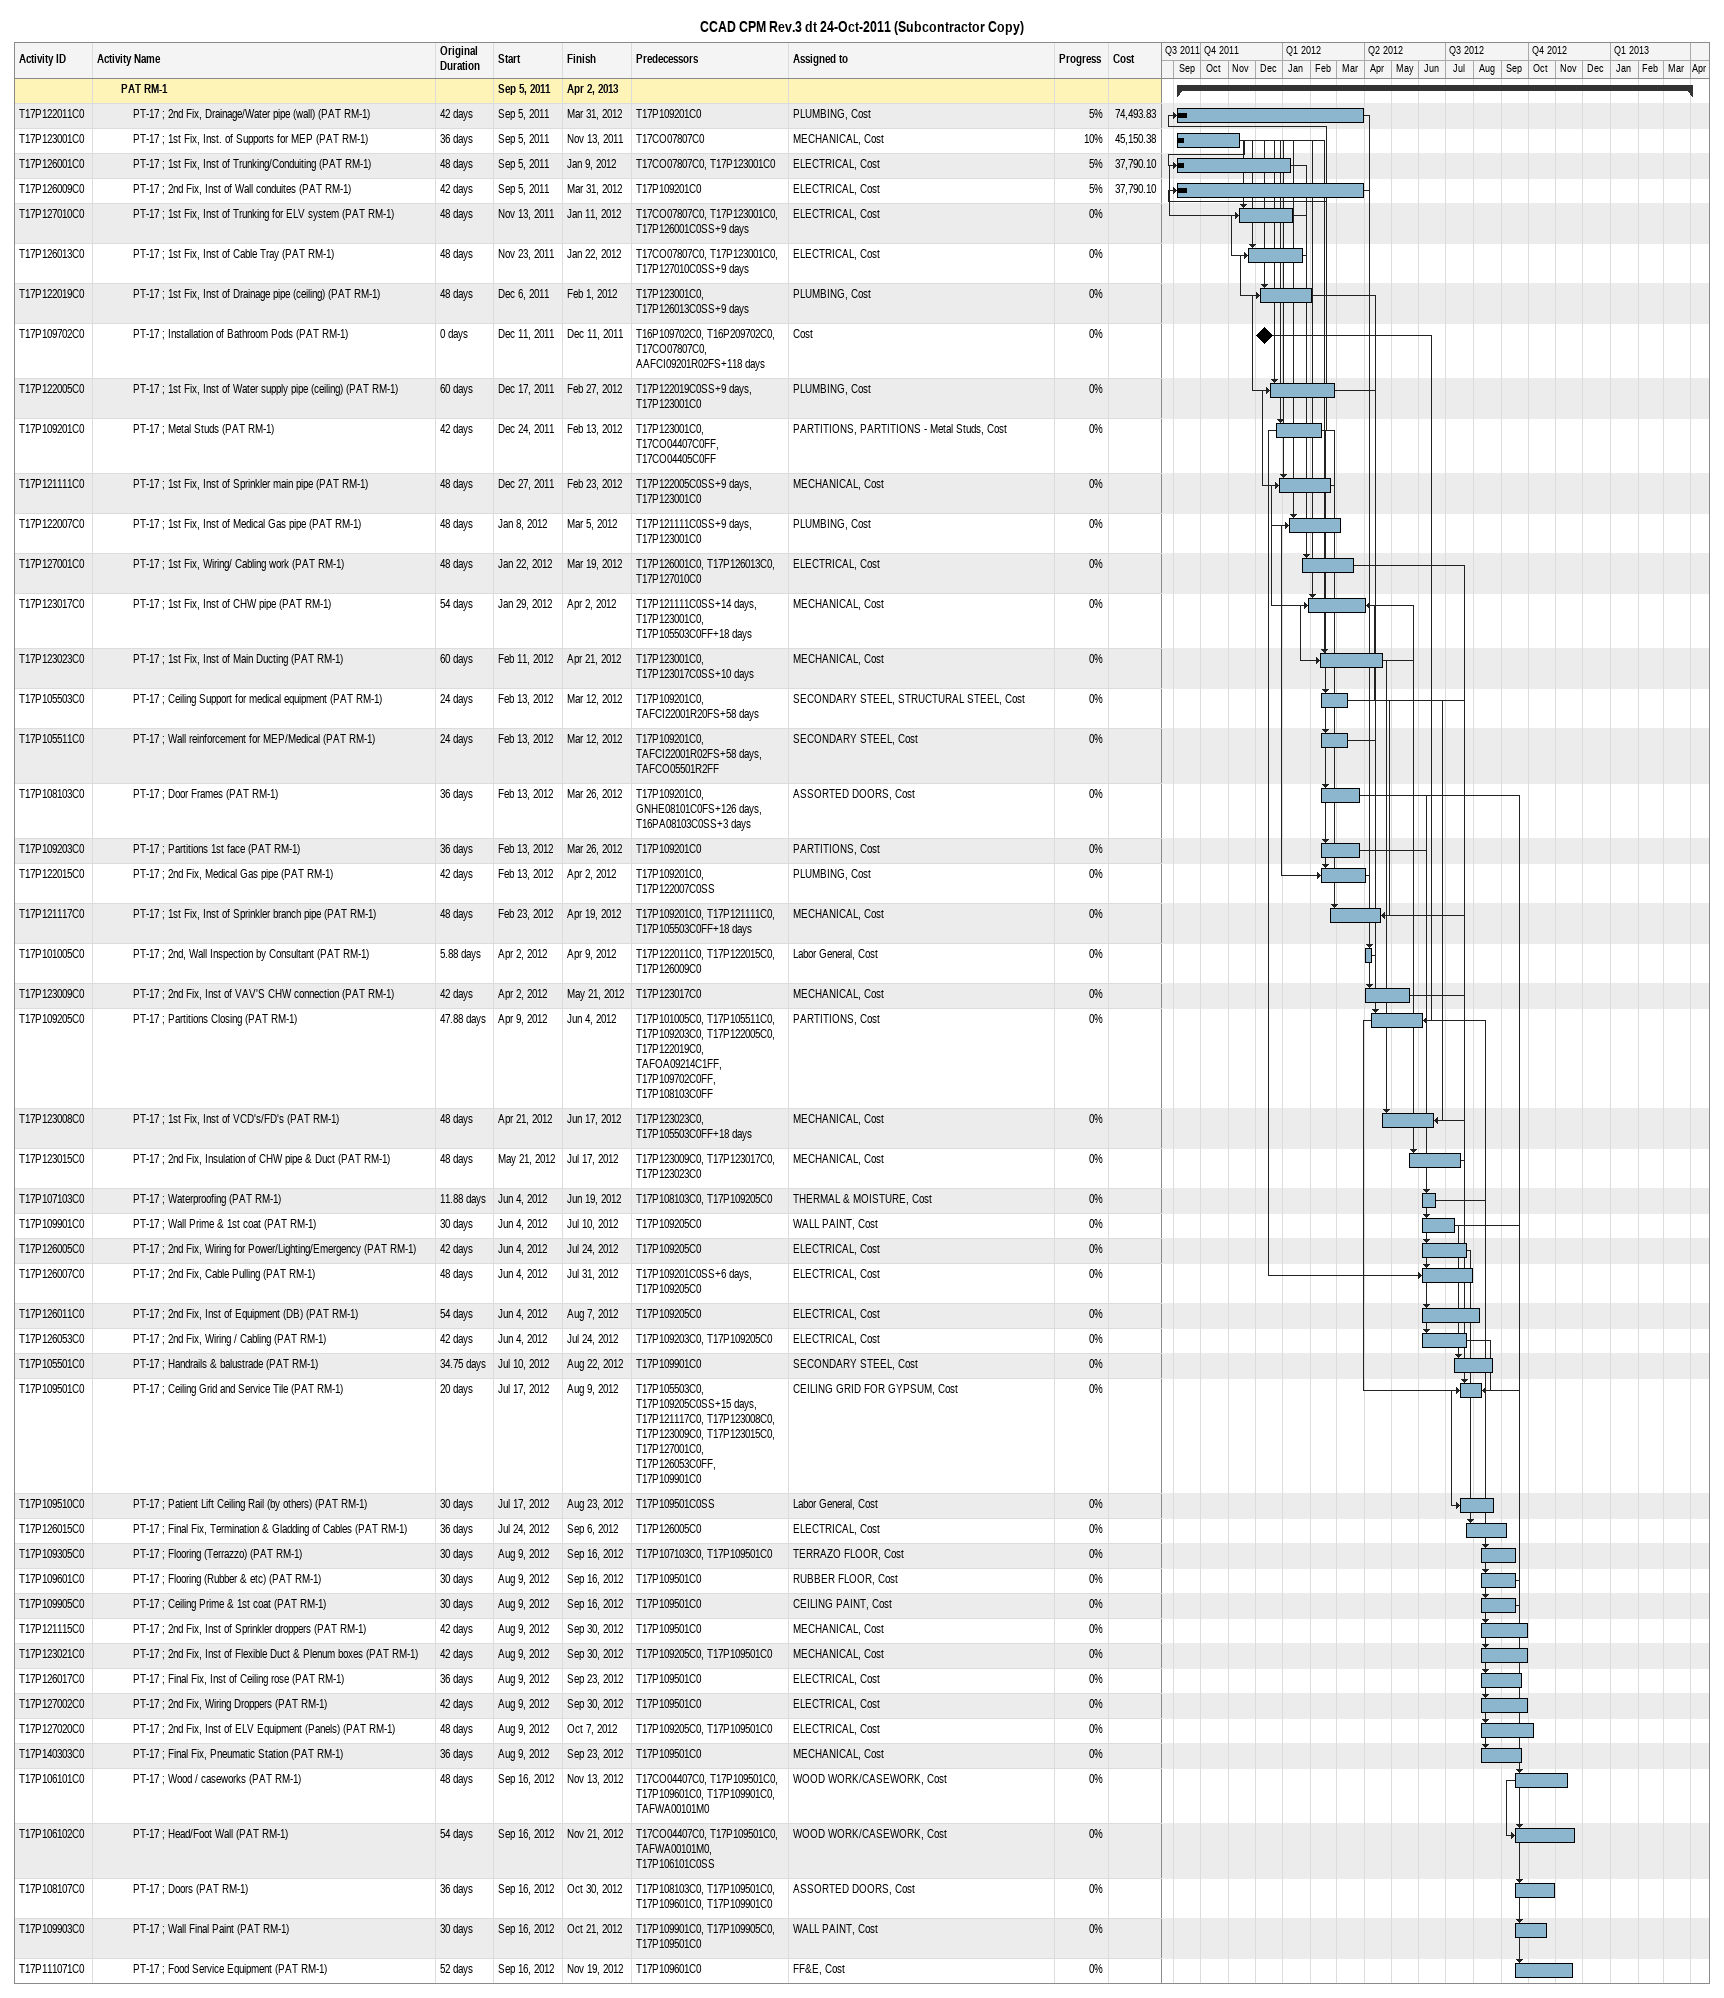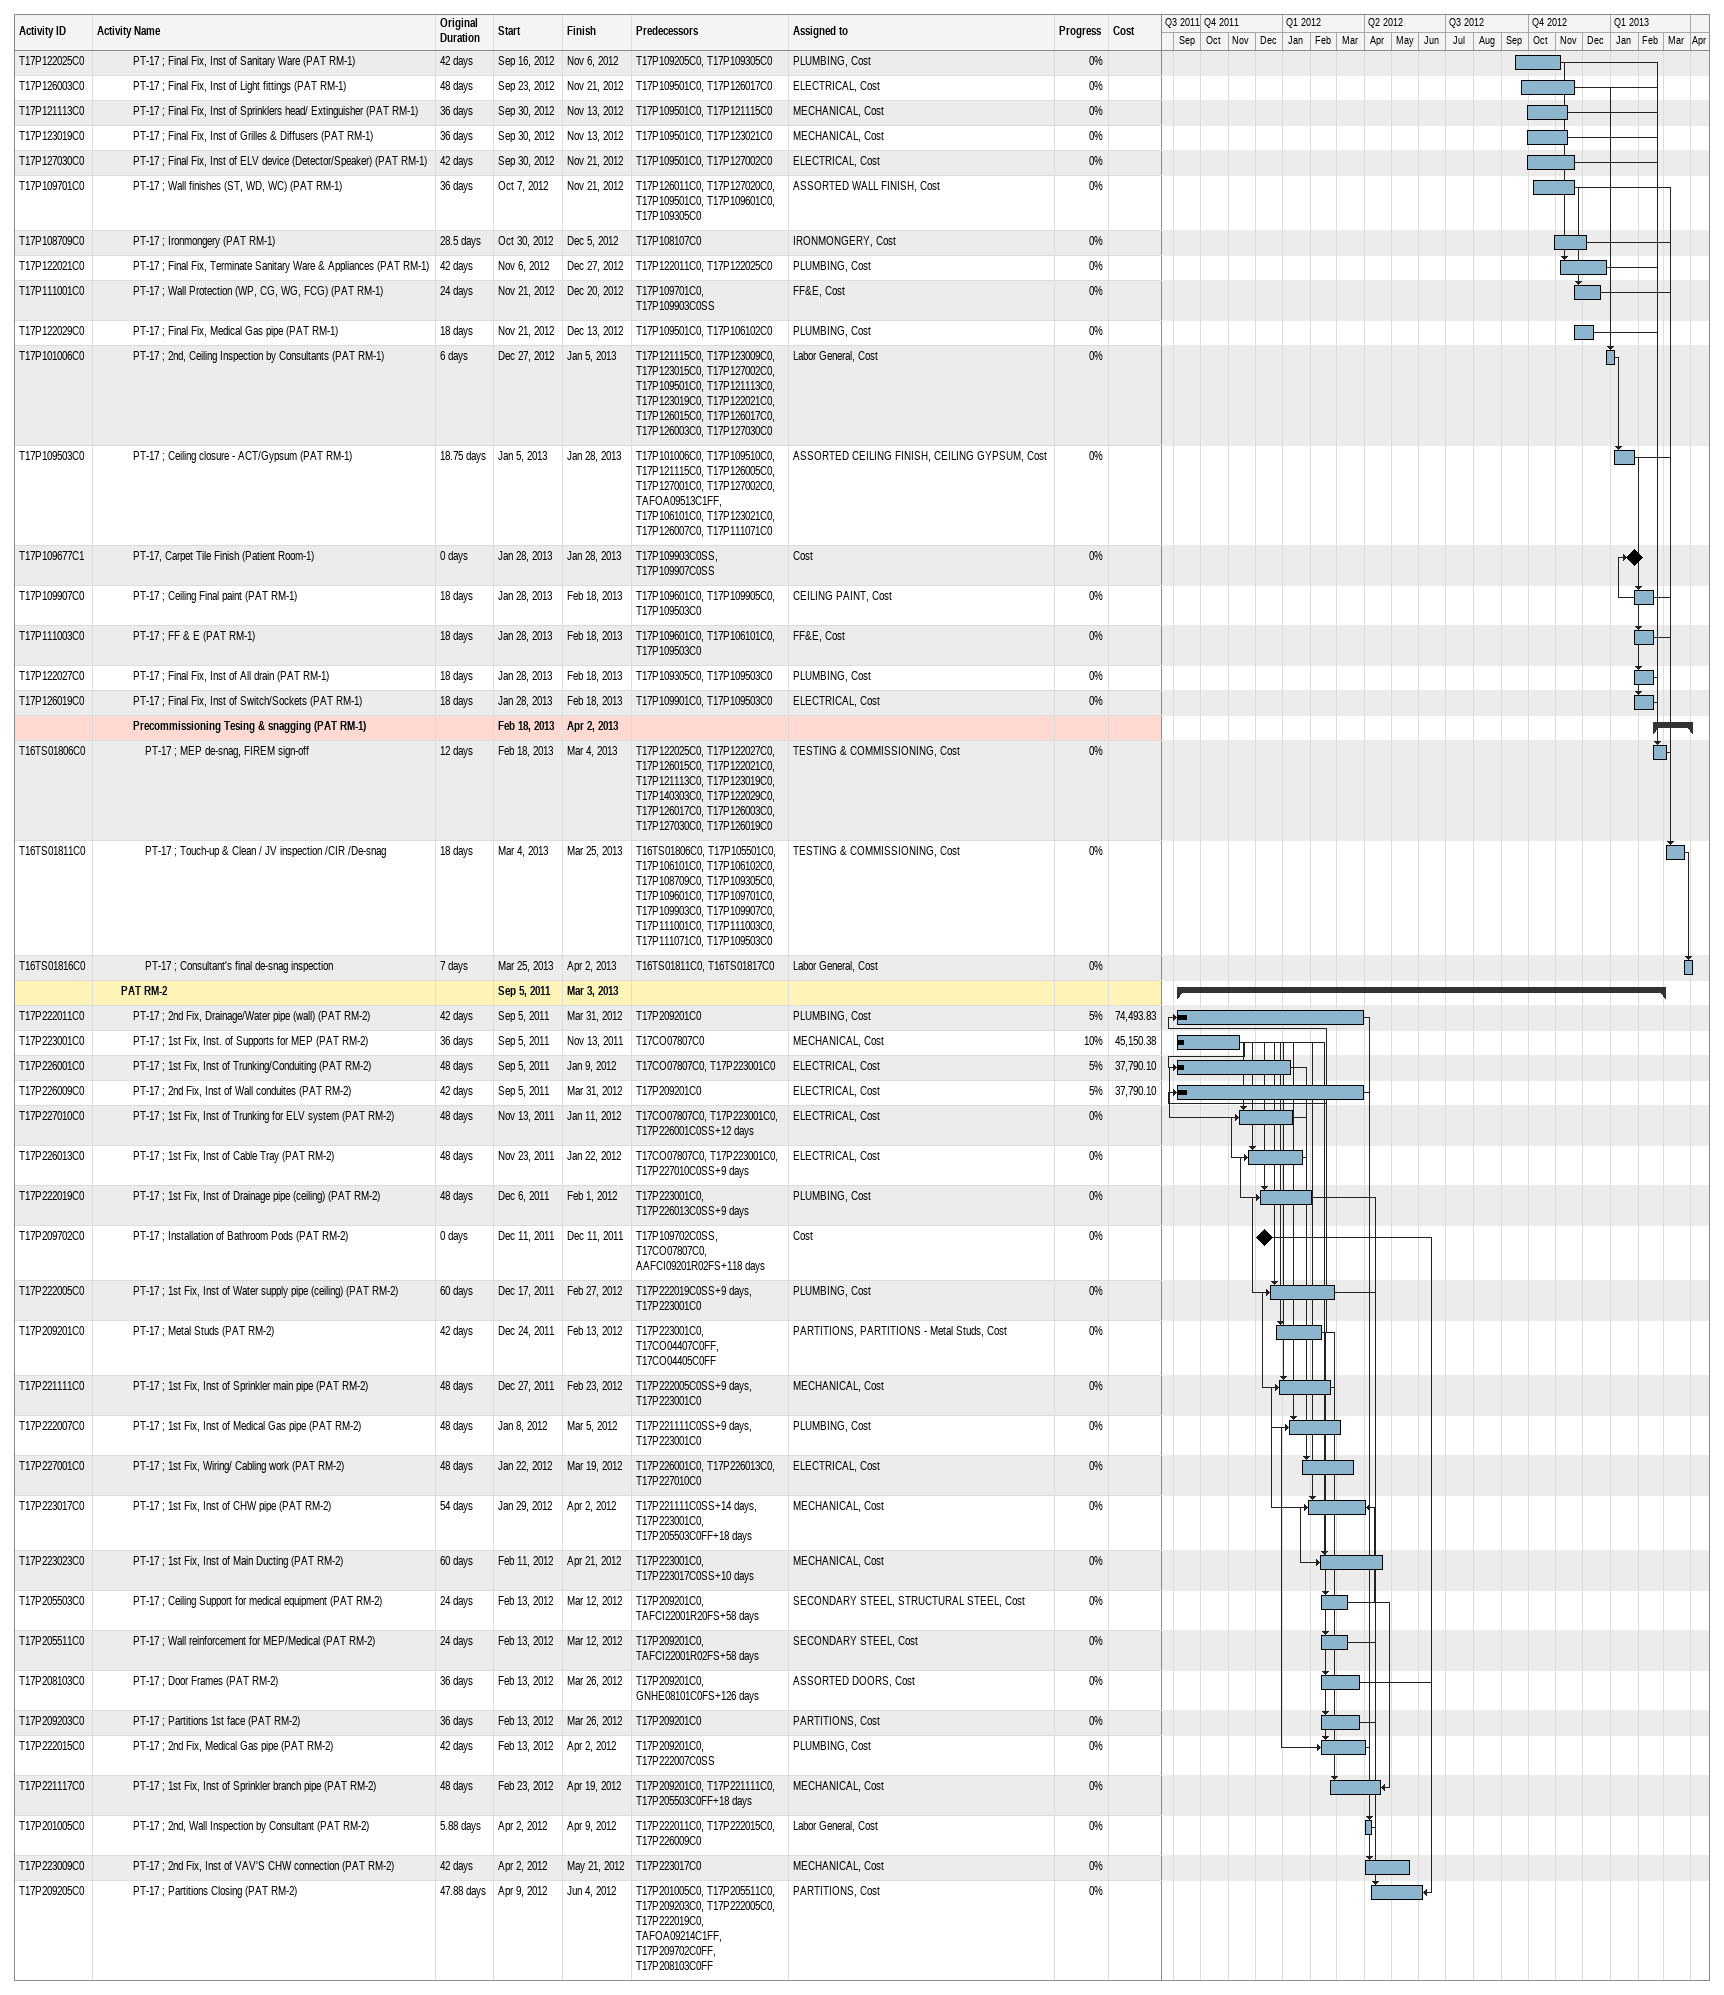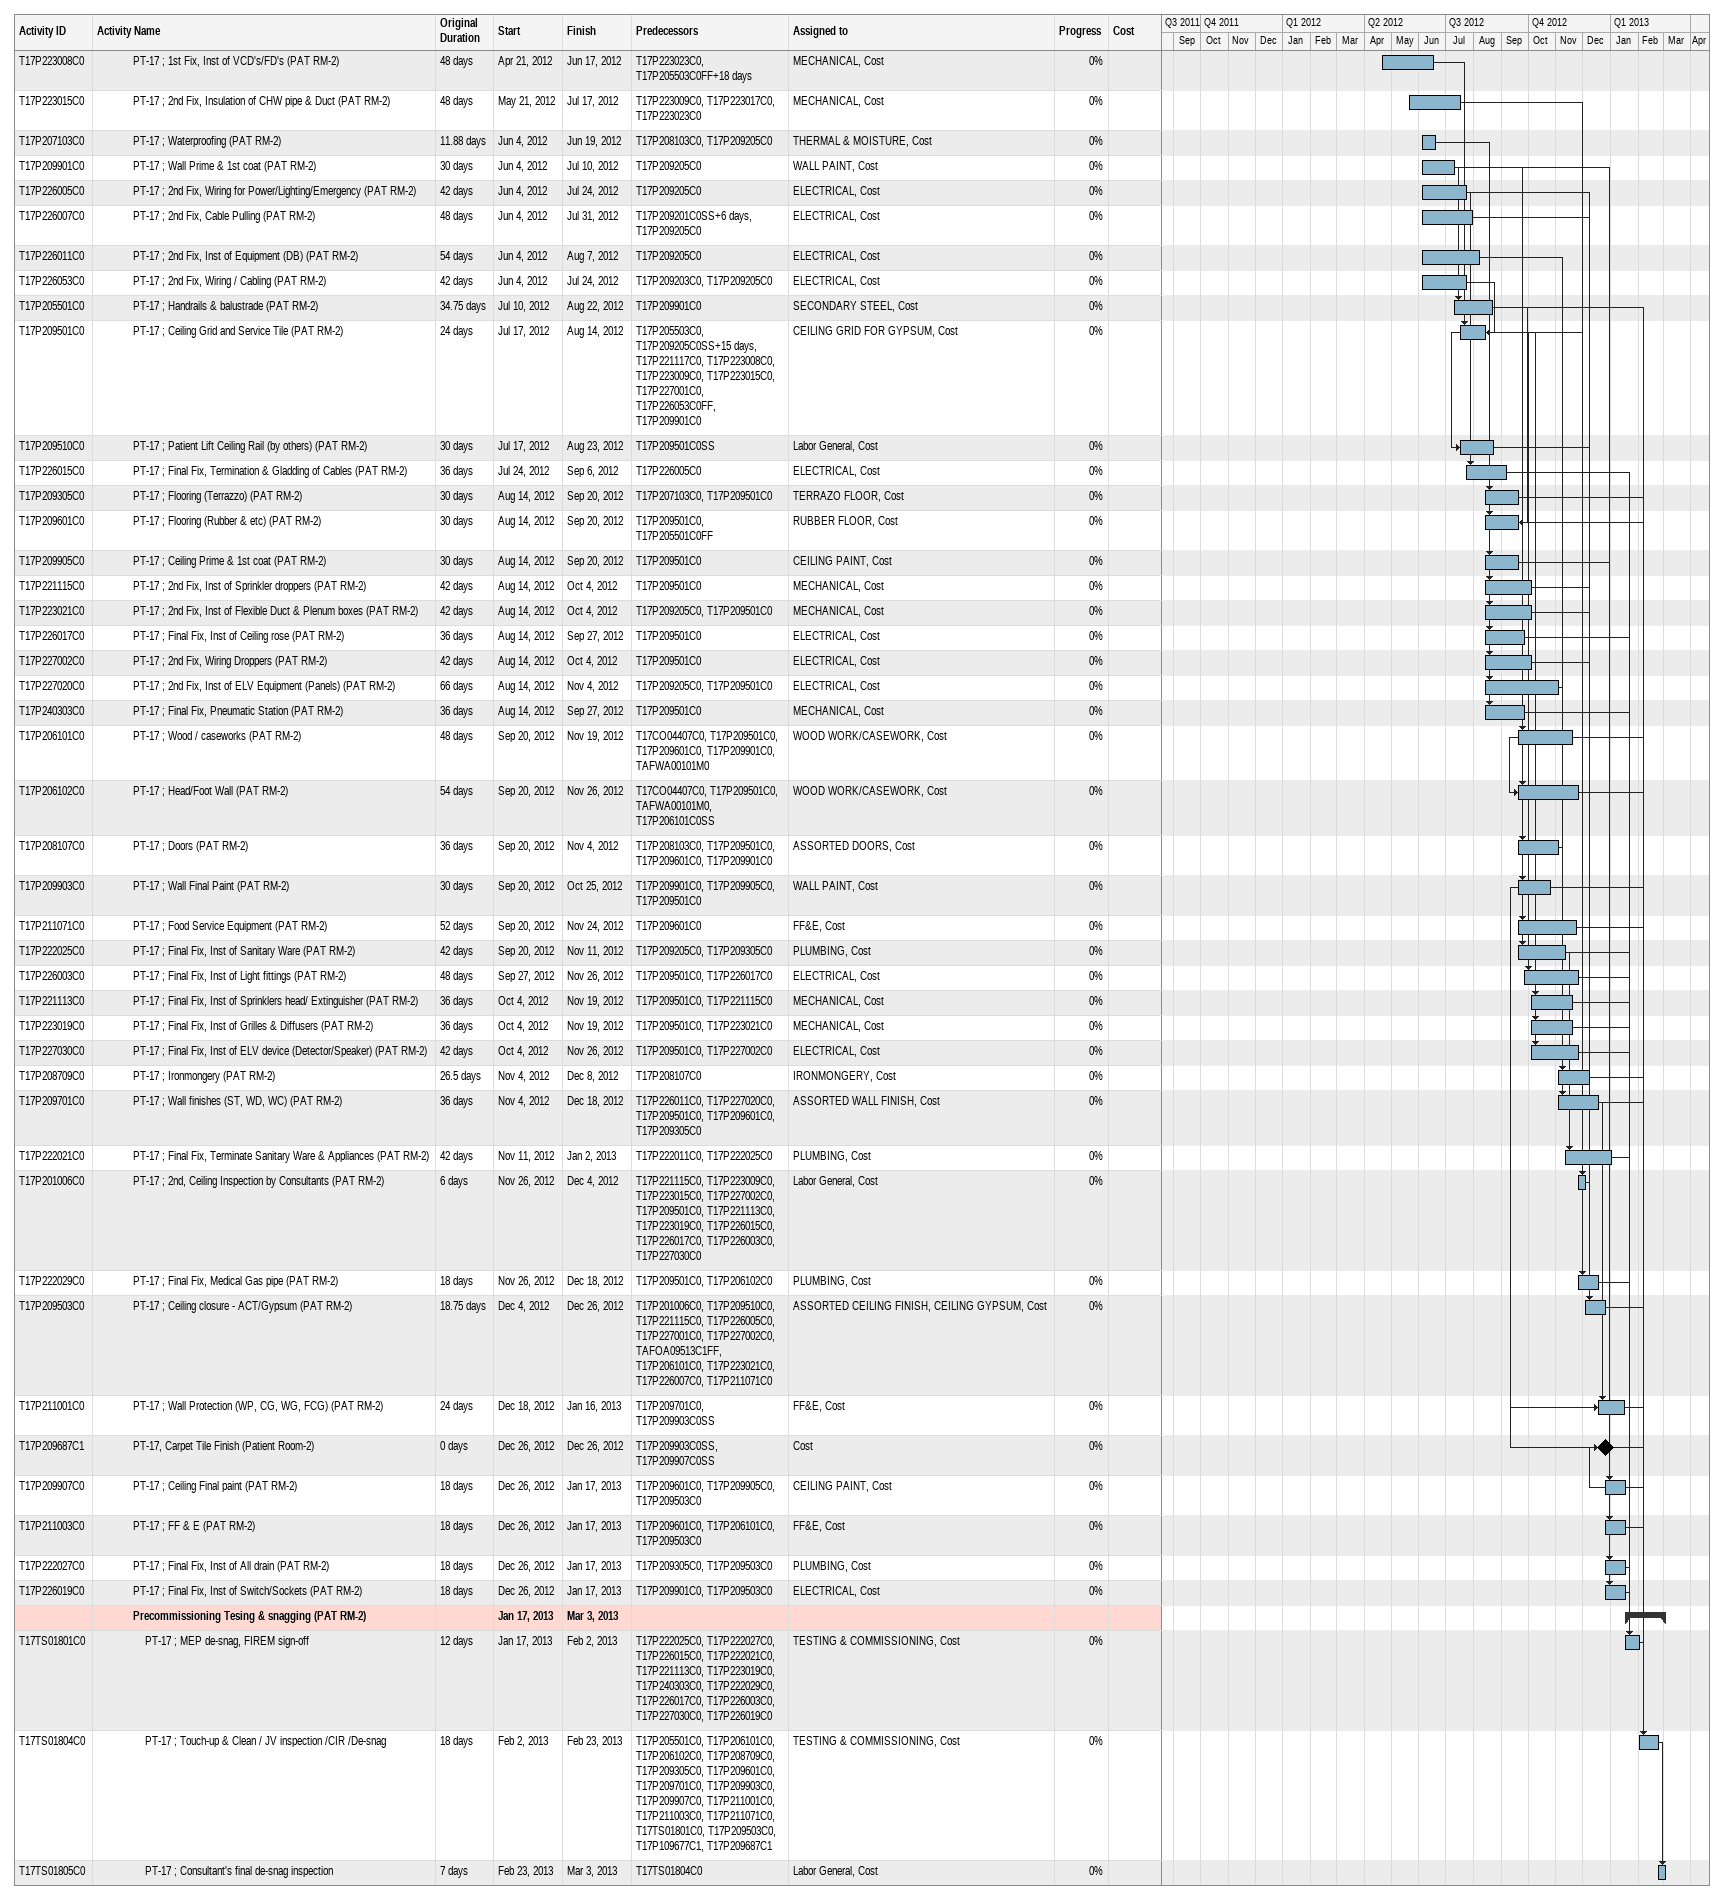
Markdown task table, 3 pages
CCAD CPM Rev.3 dt 24-Oct-2011 (Subcontractor Copy)

| ID | Level | Task | Original duration | Start | Finish | Predecessors | Resources | % complete | Cost |
|---|---|---|---|---|---|---|---|---|---|
|  | 3 | **PAT RM-1** |  | 2011-09-05 | 2013-04-02 |  |  |  |  |
| T17P122011C0 | 4 | PT-17 ; 2nd Fix, Drainage/Water pipe (wall) (PAT RM-1) | 42d | 2011-09-05 | 2012-03-31 | T17P109201C0 | PLUMBING, Cost | 5 | 74493.83 |
| T17P123001C0 | 4 | PT-17 ; 1st Fix, Inst. of Supports for MEP (PAT RM-1) | 36d | 2011-09-05 | 2011-11-13 | T17CO07807C0 | MECHANICAL, Cost | 10 | 45150.38 |
| T17P126001C0 | 4 | PT-17 ; 1st Fix, Inst of Trunking/Conduiting (PAT RM-1) | 48d | 2011-09-05 | 2012-01-09 | T17CO07807C0, T17P123001C0 | ELECTRICAL, Cost | 5 | 37790.10 |
| T17P126009C0 | 4 | PT-17 ; 2nd Fix, Inst of Wall conduites (PAT RM-1) | 42d | 2011-09-05 | 2012-03-31 | T17P109201C0 | ELECTRICAL, Cost | 5 | 37790.10 |
| T17P127010C0 | 4 | PT-17 ; 1st Fix, Inst of Trunking for ELV system (PAT RM-1) | 48d | 2011-11-13 | 2012-01-11 | T17CO07807C0, T17P123001C0, T17P126001C0SS+9d | ELECTRICAL, Cost | 0 |  |
| T17P126013C0 | 4 | PT-17 ; 1st Fix, Inst of Cable Tray (PAT RM-1) | 48d | 2011-11-23 | 2012-01-22 | T17CO07807C0, T17P123001C0, T17P127010C0SS+9d | ELECTRICAL, Cost | 0 |  |
| T17P122019C0 | 4 | PT-17 ; 1st Fix, Inst of Drainage pipe (ceiling) (PAT RM-1) | 48d | 2011-12-06 | 2012-02-01 | T17P123001C0, T17P126013C0SS+9d | PLUMBING, Cost | 0 |  |
| T17P109702C0 | 4 | PT-17 ; Installation of Bathroom Pods (PAT RM-1) | 0d | 2011-12-11 | 2011-12-11 | T16P109702C0, T16P209702C0, T17CO07807C0, AAFCI09201R02FS+118d | Cost | 0 |  |
| T17P122005C0 | 4 | PT-17 ; 1st Fix, Inst of Water supply pipe (ceiling) (PAT RM-1) | 60d | 2011-12-17 | 2012-02-27 | T17P122019C0SS+9d, T17P123001C0 | PLUMBING, Cost | 0 |  |
| T17P109201C0 | 4 | PT-17 ; Metal Studs (PAT RM-1) | 42d | 2011-12-24 | 2012-02-13 | T17P123001C0, T17CO04407C0FF, T17CO04405C0FF | PARTITIONS, PARTITIONS - Metal Studs, Cost | 0 |  |
| T17P121111C0 | 4 | PT-17 ; 1st Fix, Inst of Sprinkler main pipe (PAT RM-1) | 48d | 2011-12-27 | 2012-02-23 | T17P122005C0SS+9d, T17P123001C0 | MECHANICAL, Cost | 0 |  |
| T17P122007C0 | 4 | PT-17 ; 1st Fix, Inst of Medical Gas pipe (PAT RM-1) | 48d | 2012-01-08 | 2012-03-05 | T17P121111C0SS+9d, T17P123001C0 | PLUMBING, Cost | 0 |  |
| T17P127001C0 | 4 | PT-17 ; 1st Fix, Wiring/ Cabling work (PAT RM-1) | 48d | 2012-01-22 | 2012-03-19 | T17P126001C0, T17P126013C0, T17P127010C0 | ELECTRICAL, Cost | 0 |  |
| T17P123017C0 | 4 | PT-17 ; 1st Fix, Inst of CHW pipe (PAT RM-1) | 54d | 2012-01-29 | 2012-04-02 | T17P121111C0SS+14d, T17P123001C0, T17P105503C0FF+18d | MECHANICAL, Cost | 0 |  |
| T17P123023C0 | 4 | PT-17 ; 1st Fix, Inst of Main Ducting (PAT RM-1) | 60d | 2012-02-11 | 2012-04-21 | T17P123001C0, T17P123017C0SS+10d | MECHANICAL, Cost | 0 |  |
| T17P105503C0 | 4 | PT-17 ; Ceiling Support for medical equipment (PAT RM-1) | 24d | 2012-02-13 | 2012-03-12 | T17P109201C0, TAFCI22001R20FS+58d | SECONDARY STEEL, STRUCTURAL STEEL, Cost | 0 |  |
| T17P105511C0 | 4 | PT-17 ; Wall reinforcement for MEP/Medical (PAT RM-1) | 24d | 2012-02-13 | 2012-03-12 | T17P109201C0, TAFCI22001R02FS+58d, TAFCO05501R2FF | SECONDARY STEEL, Cost | 0 |  |
| T17P108103C0 | 4 | PT-17 ; Door Frames (PAT RM-1) | 36d | 2012-02-13 | 2012-03-26 | T17P109201C0, GNHE08101C0FS+126d, T16PA08103C0SS+3d | ASSORTED DOORS, Cost | 0 |  |
| T17P109203C0 | 4 | PT-17 ; Partitions 1st face (PAT RM-1) | 36d | 2012-02-13 | 2012-03-26 | T17P109201C0 | PARTITIONS, Cost | 0 |  |
| T17P122015C0 | 4 | PT-17 ; 2nd Fix, Medical Gas pipe (PAT RM-1) | 42d | 2012-02-13 | 2012-04-02 | T17P109201C0, T17P122007C0SS | PLUMBING, Cost | 0 |  |
| T17P121117C0 | 4 | PT-17 ; 1st Fix, Inst of Sprinkler branch pipe (PAT RM-1) | 48d | 2012-02-23 | 2012-04-19 | T17P109201C0, T17P121111C0, T17P105503C0FF+18d | MECHANICAL, Cost | 0 |  |
| T17P101005C0 | 4 | PT-17 ; 2nd, Wall Inspection by Consultant (PAT RM-1) | 5.88d | 2012-04-02 | 2012-04-09 | T17P122011C0, T17P122015C0, T17P126009C0 | Labor General, Cost | 0 |  |
| T17P123009C0 | 4 | PT-17 ; 2nd Fix, Inst of VAV'S CHW connection (PAT RM-1) | 42d | 2012-04-02 | 2012-05-21 | T17P123017C0 | MECHANICAL, Cost | 0 |  |
| T17P109205C0 | 4 | PT-17 ; Partitions Closing (PAT RM-1) | 47.88d | 2012-04-09 | 2012-06-04 | T17P101005C0, T17P105511C0, T17P109203C0, T17P122005C0, T17P122019C0, TAFOA09214C1FF, T17P109702C0FF, T17P108103C0FF | PARTITIONS, Cost | 0 |  |
| T17P123008C0 | 4 | PT-17 ; 1st Fix, Inst of VCD's/FD's (PAT RM-1) | 48d | 2012-04-21 | 2012-06-17 | T17P123023C0, T17P105503C0FF+18d | MECHANICAL, Cost | 0 |  |
| T17P123015C0 | 4 | PT-17 ; 2nd Fix, Insulation of CHW pipe & Duct (PAT RM-1) | 48d | 2012-05-21 | 2012-07-17 | T17P123009C0, T17P123017C0, T17P123023C0 | MECHANICAL, Cost | 0 |  |
| T17P107103C0 | 4 | PT-17 ; Waterproofing (PAT RM-1) | 11.88d | 2012-06-04 | 2012-06-19 | T17P108103C0, T17P109205C0 | THERMAL & MOISTURE, Cost | 0 |  |
| T17P109901C0 | 4 | PT-17 ; Wall Prime & 1st coat (PAT RM-1) | 30d | 2012-06-04 | 2012-07-10 | T17P109205C0 | WALL PAINT, Cost | 0 |  |
| T17P126005C0 | 4 | PT-17 ; 2nd Fix, Wiring for Power/Lighting/Emergency (PAT RM-1) | 42d | 2012-06-04 | 2012-07-24 | T17P109205C0 | ELECTRICAL, Cost | 0 |  |
| T17P126007C0 | 4 | PT-17 ; 2nd Fix, Cable Pulling (PAT RM-1) | 48d | 2012-06-04 | 2012-07-31 | T17P109201C0SS+6d, T17P109205C0 | ELECTRICAL, Cost | 0 |  |
| T17P126011C0 | 4 | PT-17 ; 2nd Fix, Inst of Equipment (DB) (PAT RM-1) | 54d | 2012-06-04 | 2012-08-07 | T17P109205C0 | ELECTRICAL, Cost | 0 |  |
| T17P126053C0 | 4 | PT-17 ; 2nd Fix, Wiring / Cabling (PAT RM-1) | 42d | 2012-06-04 | 2012-07-24 | T17P109203C0, T17P109205C0 | ELECTRICAL, Cost | 0 |  |
| T17P105501C0 | 4 | PT-17 ; Handrails & balustrade (PAT RM-1) | 34.75d | 2012-07-10 | 2012-08-22 | T17P109901C0 | SECONDARY STEEL, Cost | 0 |  |
| T17P109501C0 | 4 | PT-17 ; Ceiling Grid and Service Tile (PAT RM-1) | 20d | 2012-07-17 | 2012-08-09 | T17P105503C0, T17P109205C0SS+15d, T17P121117C0, T17P123008C0, T17P123009C0, T17P123015C0, T17P127001C0, T17P126053C0FF, T17P109901C0 | CEILING GRID FOR GYPSUM, Cost | 0 |  |
| T17P109510C0 | 4 | PT-17 ; Patient Lift Ceiling Rail (by others) (PAT RM-1) | 30d | 2012-07-17 | 2012-08-23 | T17P109501C0SS | Labor General, Cost | 0 |  |
| T17P126015C0 | 4 | PT-17 ; Final Fix, Termination & Gladding of Cables (PAT RM-1) | 36d | 2012-07-24 | 2012-09-06 | T17P126005C0 | ELECTRICAL, Cost | 0 |  |
| T17P109305C0 | 4 | PT-17 ; Flooring (Terrazzo) (PAT RM-1) | 30d | 2012-08-09 | 2012-09-16 | T17P107103C0, T17P109501C0 | TERRAZO FLOOR, Cost | 0 |  |
| T17P109601C0 | 4 | PT-17 ; Flooring (Rubber & etc) (PAT RM-1) | 30d | 2012-08-09 | 2012-09-16 | T17P109501C0 | RUBBER FLOOR, Cost | 0 |  |
| T17P109905C0 | 4 | PT-17 ; Ceiling Prime & 1st coat (PAT RM-1) | 30d | 2012-08-09 | 2012-09-16 | T17P109501C0 | CEILING PAINT, Cost | 0 |  |
| T17P121115C0 | 4 | PT-17 ; 2nd Fix, Inst of Sprinkler droppers (PAT RM-1) | 42d | 2012-08-09 | 2012-09-30 | T17P109501C0 | MECHANICAL, Cost | 0 |  |
| T17P123021C0 | 4 | PT-17 ; 2nd Fix, Inst of Flexible Duct & Plenum boxes (PAT RM-1) | 42d | 2012-08-09 | 2012-09-30 | T17P109205C0, T17P109501C0 | MECHANICAL, Cost | 0 |  |
| T17P126017C0 | 4 | PT-17 ; Final Fix, Inst of Ceiling rose (PAT RM-1) | 36d | 2012-08-09 | 2012-09-23 | T17P109501C0 | ELECTRICAL, Cost | 0 |  |
| T17P127002C0 | 4 | PT-17 ; 2nd Fix, Wiring Droppers (PAT RM-1) | 42d | 2012-08-09 | 2012-09-30 | T17P109501C0 | ELECTRICAL, Cost | 0 |  |
| T17P127020C0 | 4 | PT-17 ; 2nd Fix, Inst of ELV Equipment (Panels) (PAT RM-1) | 48d | 2012-08-09 | 2012-10-07 | T17P109205C0, T17P109501C0 | ELECTRICAL, Cost | 0 |  |
| T17P140303C0 | 4 | PT-17 ; Final Fix, Pneumatic Station (PAT RM-1) | 36d | 2012-08-09 | 2012-09-23 | T17P109501C0 | MECHANICAL, Cost | 0 |  |
| T17P106101C0 | 4 | PT-17 ; Wood / caseworks (PAT RM-1) | 48d | 2012-09-16 | 2012-11-13 | T17CO04407C0, T17P109501C0, T17P109601C0, T17P109901C0, TAFWA00101M0 | WOOD WORK/CASEWORK, Cost | 0 |  |
| T17P106102C0 | 4 | PT-17 ; Head/Foot Wall (PAT RM-1) | 54d | 2012-09-16 | 2012-11-21 | T17CO04407C0, T17P109501C0, TAFWA00101M0, T17P106101C0SS | WOOD WORK/CASEWORK, Cost | 0 |  |
| T17P108107C0 | 4 | PT-17 ; Doors (PAT RM-1) | 36d | 2012-09-16 | 2012-10-30 | T17P108103C0, T17P109501C0, T17P109601C0, T17P109901C0 | ASSORTED DOORS, Cost | 0 |  |
| T17P109903C0 | 4 | PT-17 ; Wall Final Paint (PAT RM-1) | 30d | 2012-09-16 | 2012-10-21 | T17P109901C0, T17P109905C0, T17P109501C0 | WALL PAINT, Cost | 0 |  |
| T17P111071C0 | 4 | PT-17 ; Food Service Equipment (PAT RM-1) | 52d | 2012-09-16 | 2012-11-19 | T17P109601C0 | FF&E, Cost | 0 |  |
| T17P122025C0 | 4 | PT-17 ; Final Fix, Inst of Sanitary Ware (PAT RM-1) | 42d | 2012-09-16 | 2012-11-06 | T17P109205C0, T17P109305C0 | PLUMBING, Cost | 0 |  |
| T17P126003C0 | 4 | PT-17 ; Final Fix, Inst of Light fittings (PAT RM-1) | 48d | 2012-09-23 | 2012-11-21 | T17P109501C0, T17P126017C0 | ELECTRICAL, Cost | 0 |  |
| T17P121113C0 | 4 | PT-17 ; Final Fix, Inst of Sprinklers head/ Extinguisher (PAT RM-1) | 36d | 2012-09-30 | 2012-11-13 | T17P109501C0, T17P121115C0 | MECHANICAL, Cost | 0 |  |
| T17P123019C0 | 4 | PT-17 ; Final Fix, Inst of Grilles & Diffusers (PAT RM-1) | 36d | 2012-09-30 | 2012-11-13 | T17P109501C0, T17P123021C0 | MECHANICAL, Cost | 0 |  |
| T17P127030C0 | 4 | PT-17 ; Final Fix, Inst of ELV device (Detector/Speaker) (PAT RM-1) | 42d | 2012-09-30 | 2012-11-21 | T17P109501C0, T17P127002C0 | ELECTRICAL, Cost | 0 |  |
| T17P109701C0 | 4 | PT-17 ; Wall finishes (ST, WD, WC) (PAT RM-1) | 36d | 2012-10-07 | 2012-11-21 | T17P126011C0, T17P127020C0, T17P109501C0, T17P109601C0, T17P109305C0 | ASSORTED WALL FINISH, Cost | 0 |  |
| T17P108709C0 | 4 | PT-17 ; Ironmongery (PAT RM-1) | 28.5d | 2012-10-30 | 2012-12-05 | T17P108107C0 | IRONMONGERY, Cost | 0 |  |
| T17P122021C0 | 4 | PT-17 ; Final Fix, Terminate Sanitary Ware & Appliances (PAT RM-1) | 42d | 2012-11-06 | 2012-12-27 | T17P122011C0, T17P122025C0 | PLUMBING, Cost | 0 |  |
| T17P111001C0 | 4 | PT-17 ; Wall Protection (WP, CG, WG, FCG) (PAT RM-1) | 24d | 2012-11-21 | 2012-12-20 | T17P109701C0, T17P109903C0SS | FF&E, Cost | 0 |  |
| T17P122029C0 | 4 | PT-17 ; Final Fix, Medical Gas pipe (PAT RM-1) | 18d | 2012-11-21 | 2012-12-13 | T17P109501C0, T17P106102C0 | PLUMBING, Cost | 0 |  |
| T17P101006C0 | 4 | PT-17 ; 2nd, Ceiling Inspection by Consultants (PAT RM-1) | 6d | 2012-12-27 | 2013-01-05 | T17P121115C0, T17P123009C0, T17P123015C0, T17P127002C0, T17P109501C0, T17P121113C0, T17P123019C0, T17P122021C0, T17P126015C0, T17P126017C0, T17P126003C0, T17P127030C0 | Labor General, Cost | 0 |  |
| T17P109503C0 | 4 | PT-17 ; Ceiling closure - ACT/Gypsum (PAT RM-1) | 18.75d | 2013-01-05 | 2013-01-28 | T17P101006C0, T17P109510C0, T17P121115C0, T17P126005C0, T17P127001C0, T17P127002C0, TAFOA09513C1FF, T17P106101C0, T17P123021C0, T17P126007C0, T17P111071C0 | ASSORTED CEILING FINISH, CEILING GYPSUM, Cost | 0 |  |
| T17P109677C1 | 4 | PT-17, Carpet Tile Finish (Patient Room-1) | 0d | 2013-01-28 | 2013-01-28 | T17P109903C0SS, T17P109907C0SS | Cost | 0 |  |
| T17P109907C0 | 4 | PT-17 ; Ceiling Final paint (PAT RM-1) | 18d | 2013-01-28 | 2013-02-18 | T17P109601C0, T17P109905C0, T17P109503C0 | CEILING PAINT, Cost | 0 |  |
| T17P111003C0 | 4 | PT-17 ; FF & E (PAT RM-1) | 18d | 2013-01-28 | 2013-02-18 | T17P109601C0, T17P106101C0, T17P109503C0 | FF&E, Cost | 0 |  |
| T17P122027C0 | 4 | PT-17 ; Final Fix, Inst of All drain (PAT RM-1) | 18d | 2013-01-28 | 2013-02-18 | T17P109305C0, T17P109503C0 | PLUMBING, Cost | 0 |  |
| T17P126019C0 | 4 | PT-17 ; Final Fix, Inst of Switch/Sockets (PAT RM-1) | 18d | 2013-01-28 | 2013-02-18 | T17P109901C0, T17P109503C0 | ELECTRICAL, Cost | 0 |  |
|  | 4 | **Precommissioning Tesing & snagging (PAT RM-1)** |  | 2013-02-18 | 2013-04-02 |  |  |  |  |
| T16TS01806C0 | 5 | PT-17 ; MEP de-snag, FIREM sign-off | 12d | 2013-02-18 | 2013-03-04 | T17P122025C0, T17P122027C0, T17P126015C0, T17P122021C0, T17P121113C0, T17P123019C0, T17P140303C0, T17P122029C0, T17P126017C0, T17P126003C0, T17P127030C0, T17P126019C0 | TESTING & COMMISSIONING, Cost | 0 |  |
| T16TS01811C0 | 5 | PT-17 ; Touch-up & Clean / JV inspection /CIR /De-snag | 18d | 2013-03-04 | 2013-03-25 | T16TS01806C0, T17P105501C0, T17P106101C0, T17P106102C0, T17P108709C0, T17P109305C0, T17P109601C0, T17P109701C0, T17P109903C0, T17P109907C0, T17P111001C0, T17P111003C0, T17P111071C0, T17P109503C0 | TESTING & COMMISSIONING, Cost | 0 |  |
| T16TS01816C0 | 5 | PT-17 ; Consultant's final de-snag inspection | 7d | 2013-03-25 | 2013-04-02 | T16TS01811C0, T16TS01817C0 | Labor General, Cost | 0 |  |
|  | 3 | **PAT RM-2** |  | 2011-09-05 | 2013-03-03 |  |  |  |  |
| T17P222011C0 | 4 | PT-17 ; 2nd Fix, Drainage/Water pipe (wall) (PAT RM-2) | 42d | 2011-09-05 | 2012-03-31 | T17P209201C0 | PLUMBING, Cost | 5 | 74493.83 |
| T17P223001C0 | 4 | PT-17 ; 1st Fix, Inst. of Supports for MEP (PAT RM-2) | 36d | 2011-09-05 | 2011-11-13 | T17CO07807C0 | MECHANICAL, Cost | 10 | 45150.38 |
| T17P226001C0 | 4 | PT-17 ; 1st Fix, Inst of Trunking/Conduiting (PAT RM-2) | 48d | 2011-09-05 | 2012-01-09 | T17CO07807C0, T17P223001C0 | ELECTRICAL, Cost | 5 | 37790.10 |
| T17P226009C0 | 4 | PT-17 ; 2nd Fix, Inst of Wall conduites (PAT RM-2) | 42d | 2011-09-05 | 2012-03-31 | T17P209201C0 | ELECTRICAL, Cost | 5 | 37790.10 |
| T17P227010C0 | 4 | PT-17 ; 1st Fix, Inst of Trunking for ELV system (PAT RM-2) | 48d | 2011-11-13 | 2012-01-11 | T17CO07807C0, T17P223001C0, T17P226001C0SS+12d | ELECTRICAL, Cost | 0 |  |
| T17P226013C0 | 4 | PT-17 ; 1st Fix, Inst of Cable Tray (PAT RM-2) | 48d | 2011-11-23 | 2012-01-22 | T17CO07807C0, T17P223001C0, T17P227010C0SS+9d | ELECTRICAL, Cost | 0 |  |
| T17P222019C0 | 4 | PT-17 ; 1st Fix, Inst of Drainage pipe (ceiling) (PAT RM-2) | 48d | 2011-12-06 | 2012-02-01 | T17P223001C0, T17P226013C0SS+9d | PLUMBING, Cost | 0 |  |
| T17P209702C0 | 4 | PT-17 ; Installation of Bathroom Pods (PAT RM-2) | 0d | 2011-12-11 | 2011-12-11 | T17P109702C0SS, T17CO07807C0, AAFCI09201R02FS+118d | Cost | 0 |  |
| T17P222005C0 | 4 | PT-17 ; 1st Fix, Inst of Water supply pipe (ceiling) (PAT RM-2) | 60d | 2011-12-17 | 2012-02-27 | T17P222019C0SS+9d, T17P223001C0 | PLUMBING, Cost | 0 |  |
| T17P209201C0 | 4 | PT-17 ; Metal Studs (PAT RM-2) | 42d | 2011-12-24 | 2012-02-13 | T17P223001C0, T17CO04407C0FF, T17CO04405C0FF | PARTITIONS, PARTITIONS - Metal Studs, Cost | 0 |  |
| T17P221111C0 | 4 | PT-17 ; 1st Fix, Inst of Sprinkler main pipe (PAT RM-2) | 48d | 2011-12-27 | 2012-02-23 | T17P222005C0SS+9d, T17P223001C0 | MECHANICAL, Cost | 0 |  |
| T17P222007C0 | 4 | PT-17 ; 1st Fix, Inst of Medical Gas pipe (PAT RM-2) | 48d | 2012-01-08 | 2012-03-05 | T17P221111C0SS+9d, T17P223001C0 | PLUMBING, Cost | 0 |  |
| T17P227001C0 | 4 | PT-17 ; 1st Fix, Wiring/ Cabling work (PAT RM-2) | 48d | 2012-01-22 | 2012-03-19 | T17P226001C0, T17P226013C0, T17P227010C0 | ELECTRICAL, Cost | 0 |  |
| T17P223017C0 | 4 | PT-17 ; 1st Fix, Inst of CHW pipe (PAT RM-2) | 54d | 2012-01-29 | 2012-04-02 | T17P221111C0SS+14d, T17P223001C0, T17P205503C0FF+18d | MECHANICAL, Cost | 0 |  |
| T17P223023C0 | 4 | PT-17 ; 1st Fix, Inst of Main Ducting (PAT RM-2) | 60d | 2012-02-11 | 2012-04-21 | T17P223001C0, T17P223017C0SS+10d | MECHANICAL, Cost | 0 |  |
| T17P205503C0 | 4 | PT-17 ; Ceiling Support for medical equipment (PAT RM-2) | 24d | 2012-02-13 | 2012-03-12 | T17P209201C0, TAFCI22001R20FS+58d | SECONDARY STEEL, STRUCTURAL STEEL, Cost | 0 |  |
| T17P205511C0 | 4 | PT-17 ; Wall reinforcement for MEP/Medical (PAT RM-2) | 24d | 2012-02-13 | 2012-03-12 | T17P209201C0, TAFCI22001R02FS+58d | SECONDARY STEEL, Cost | 0 |  |
| T17P208103C0 | 4 | PT-17 ; Door Frames (PAT RM-2) | 36d | 2012-02-13 | 2012-03-26 | T17P209201C0, GNHE08101C0FS+126d | ASSORTED DOORS, Cost | 0 |  |
| T17P209203C0 | 4 | PT-17 ; Partitions 1st face (PAT RM-2) | 36d | 2012-02-13 | 2012-03-26 | T17P209201C0 | PARTITIONS, Cost | 0 |  |
| T17P222015C0 | 4 | PT-17 ; 2nd Fix, Medical Gas pipe (PAT RM-2) | 42d | 2012-02-13 | 2012-04-02 | T17P209201C0, T17P222007C0SS | PLUMBING, Cost | 0 |  |
| T17P221117C0 | 4 | PT-17 ; 1st Fix, Inst of Sprinkler branch pipe (PAT RM-2) | 48d | 2012-02-23 | 2012-04-19 | T17P209201C0, T17P221111C0, T17P205503C0FF+18d | MECHANICAL, Cost | 0 |  |
| T17P201005C0 | 4 | PT-17 ; 2nd, Wall Inspection by Consultant (PAT RM-2) | 5.88d | 2012-04-02 | 2012-04-09 | T17P222011C0, T17P222015C0, T17P226009C0 | Labor General, Cost | 0 |  |
| T17P223009C0 | 4 | PT-17 ; 2nd Fix, Inst of VAV'S CHW connection (PAT RM-2) | 42d | 2012-04-02 | 2012-05-21 | T17P223017C0 | MECHANICAL, Cost | 0 |  |
| T17P209205C0 | 4 | PT-17 ; Partitions Closing (PAT RM-2) | 47.88d | 2012-04-09 | 2012-06-04 | T17P201005C0, T17P205511C0, T17P209203C0, T17P222005C0, T17P222019C0, TAFOA09214C1FF, T17P209702C0FF, T17P208103C0FF | PARTITIONS, Cost | 0 |  |
| T17P223008C0 | 4 | PT-17 ; 1st Fix, Inst of VCD's/FD's (PAT RM-2) | 48d | 2012-04-21 | 2012-06-17 | T17P223023C0, T17P205503C0FF+18d | MECHANICAL, Cost | 0 |  |
| T17P223015C0 | 4 | PT-17 ; 2nd Fix, Insulation of CHW pipe & Duct (PAT RM-2) | 48d | 2012-05-21 | 2012-07-17 | T17P223009C0, T17P223017C0, T17P223023C0 | MECHANICAL, Cost | 0 |  |
| T17P207103C0 | 4 | PT-17 ; Waterproofing (PAT RM-2) | 11.88d | 2012-06-04 | 2012-06-19 | T17P208103C0, T17P209205C0 | THERMAL & MOISTURE, Cost | 0 |  |
| T17P209901C0 | 4 | PT-17 ; Wall Prime & 1st coat (PAT RM-2) | 30d | 2012-06-04 | 2012-07-10 | T17P209205C0 | WALL PAINT, Cost | 0 |  |
| T17P226005C0 | 4 | PT-17 ; 2nd Fix, Wiring for Power/Lighting/Emergency (PAT RM-2) | 42d | 2012-06-04 | 2012-07-24 | T17P209205C0 | ELECTRICAL, Cost | 0 |  |
| T17P226007C0 | 4 | PT-17 ; 2nd Fix, Cable Pulling (PAT RM-2) | 48d | 2012-06-04 | 2012-07-31 | T17P209201C0SS+6d, T17P209205C0 | ELECTRICAL, Cost | 0 |  |
| T17P226011C0 | 4 | PT-17 ; 2nd Fix, Inst of Equipment (DB) (PAT RM-2) | 54d | 2012-06-04 | 2012-08-07 | T17P209205C0 | ELECTRICAL, Cost | 0 |  |
| T17P226053C0 | 4 | PT-17 ; 2nd Fix, Wiring / Cabling (PAT RM-2) | 42d | 2012-06-04 | 2012-07-24 | T17P209203C0, T17P209205C0 | ELECTRICAL, Cost | 0 |  |
| T17P205501C0 | 4 | PT-17 ; Handrails & balustrade (PAT RM-2) | 34.75d | 2012-07-10 | 2012-08-22 | T17P209901C0 | SECONDARY STEEL, Cost | 0 |  |
| T17P209501C0 | 4 | PT-17 ; Ceiling Grid and Service Tile (PAT RM-2) | 24d | 2012-07-17 | 2012-08-14 | T17P205503C0, T17P209205C0SS+15d, T17P221117C0, T17P223008C0, T17P223009C0, T17P223015C0, T17P227001C0, T17P226053C0FF, T17P209901C0 | CEILING GRID FOR GYPSUM, Cost | 0 |  |
| T17P209510C0 | 4 | PT-17 ; Patient Lift Ceiling Rail (by others) (PAT RM-2) | 30d | 2012-07-17 | 2012-08-23 | T17P209501C0SS | Labor General, Cost | 0 |  |
| T17P226015C0 | 4 | PT-17 ; Final Fix, Termination & Gladding of Cables (PAT RM-2) | 36d | 2012-07-24 | 2012-09-06 | T17P226005C0 | ELECTRICAL, Cost | 0 |  |
| T17P209305C0 | 4 | PT-17 ; Flooring (Terrazzo) (PAT RM-2) | 30d | 2012-08-14 | 2012-09-20 | T17P207103C0, T17P209501C0 | TERRAZO FLOOR, Cost | 0 |  |
| T17P209601C0 | 4 | PT-17 ; Flooring (Rubber & etc) (PAT RM-2) | 30d | 2012-08-14 | 2012-09-20 | T17P209501C0, T17P205501C0FF | RUBBER FLOOR, Cost | 0 |  |
| T17P209905C0 | 4 | PT-17 ; Ceiling Prime & 1st coat (PAT RM-2) | 30d | 2012-08-14 | 2012-09-20 | T17P209501C0 | CEILING PAINT, Cost | 0 |  |
| T17P221115C0 | 4 | PT-17 ; 2nd Fix, Inst of Sprinkler droppers (PAT RM-2) | 42d | 2012-08-14 | 2012-10-04 | T17P209501C0 | MECHANICAL, Cost | 0 |  |
| T17P223021C0 | 4 | PT-17 ; 2nd Fix, Inst of Flexible Duct & Plenum boxes (PAT RM-2) | 42d | 2012-08-14 | 2012-10-04 | T17P209205C0, T17P209501C0 | MECHANICAL, Cost | 0 |  |
| T17P226017C0 | 4 | PT-17 ; Final Fix, Inst of Ceiling rose (PAT RM-2) | 36d | 2012-08-14 | 2012-09-27 | T17P209501C0 | ELECTRICAL, Cost | 0 |  |
| T17P227002C0 | 4 | PT-17 ; 2nd Fix, Wiring Droppers (PAT RM-2) | 42d | 2012-08-14 | 2012-10-04 | T17P209501C0 | ELECTRICAL, Cost | 0 |  |
| T17P227020C0 | 4 | PT-17 ; 2nd Fix, Inst of ELV Equipment (Panels) (PAT RM-2) | 66d | 2012-08-14 | 2012-11-04 | T17P209205C0, T17P209501C0 | ELECTRICAL, Cost | 0 |  |
| T17P240303C0 | 4 | PT-17 ; Final Fix, Pneumatic Station (PAT RM-2) | 36d | 2012-08-14 | 2012-09-27 | T17P209501C0 | MECHANICAL, Cost | 0 |  |
| T17P206101C0 | 4 | PT-17 ; Wood / caseworks (PAT RM-2) | 48d | 2012-09-20 | 2012-11-19 | T17CO04407C0, T17P209501C0, T17P209601C0, T17P209901C0, TAFWA00101M0 | WOOD WORK/CASEWORK, Cost | 0 |  |
| T17P206102C0 | 4 | PT-17 ; Head/Foot Wall (PAT RM-2) | 54d | 2012-09-20 | 2012-11-26 | T17CO04407C0, T17P209501C0, TAFWA00101M0, T17P206101C0SS | WOOD WORK/CASEWORK, Cost | 0 |  |
| T17P208107C0 | 4 | PT-17 ; Doors (PAT RM-2) | 36d | 2012-09-20 | 2012-11-04 | T17P208103C0, T17P209501C0, T17P209601C0, T17P209901C0 | ASSORTED DOORS, Cost | 0 |  |
| T17P209903C0 | 4 | PT-17 ; Wall Final Paint (PAT RM-2) | 30d | 2012-09-20 | 2012-10-25 | T17P209901C0, T17P209905C0, T17P209501C0 | WALL PAINT, Cost | 0 |  |
| T17P211071C0 | 4 | PT-17 ; Food Service Equipment (PAT RM-2) | 52d | 2012-09-20 | 2012-11-24 | T17P209601C0 | FF&E, Cost | 0 |  |
| T17P222025C0 | 4 | PT-17 ; Final Fix, Inst of Sanitary Ware (PAT RM-2) | 42d | 2012-09-20 | 2012-11-11 | T17P209205C0, T17P209305C0 | PLUMBING, Cost | 0 |  |
| T17P226003C0 | 4 | PT-17 ; Final Fix, Inst of Light fittings (PAT RM-2) | 48d | 2012-09-27 | 2012-11-26 | T17P209501C0, T17P226017C0 | ELECTRICAL, Cost | 0 |  |
| T17P221113C0 | 4 | PT-17 ; Final Fix, Inst of Sprinklers head/ Extinguisher (PAT RM-2) | 36d | 2012-10-04 | 2012-11-19 | T17P209501C0, T17P221115C0 | MECHANICAL, Cost | 0 |  |
| T17P223019C0 | 4 | PT-17 ; Final Fix, Inst of Grilles & Diffusers (PAT RM-2) | 36d | 2012-10-04 | 2012-11-19 | T17P209501C0, T17P223021C0 | MECHANICAL, Cost | 0 |  |
| T17P227030C0 | 4 | PT-17 ; Final Fix, Inst of ELV device (Detector/Speaker) (PAT RM-2) | 42d | 2012-10-04 | 2012-11-26 | T17P209501C0, T17P227002C0 | ELECTRICAL, Cost | 0 |  |
| T17P208709C0 | 4 | PT-17 ; Ironmongery (PAT RM-2) | 26.5d | 2012-11-04 | 2012-12-08 | T17P208107C0 | IRONMONGERY, Cost | 0 |  |
| T17P209701C0 | 4 | PT-17 ; Wall finishes (ST, WD, WC) (PAT RM-2) | 36d | 2012-11-04 | 2012-12-18 | T17P226011C0, T17P227020C0, T17P209501C0, T17P209601C0, T17P209305C0 | ASSORTED WALL FINISH, Cost | 0 |  |
| T17P222021C0 | 4 | PT-17 ; Final Fix, Terminate Sanitary Ware & Appliances (PAT RM-2) | 42d | 2012-11-11 | 2013-01-02 | T17P222011C0, T17P222025C0 | PLUMBING, Cost | 0 |  |
| T17P201006C0 | 4 | PT-17 ; 2nd, Ceiling Inspection by Consultants (PAT RM-2) | 6d | 2012-11-26 | 2012-12-04 | T17P221115C0, T17P223009C0, T17P223015C0, T17P227002C0, T17P209501C0, T17P221113C0, T17P223019C0, T17P226015C0, T17P226017C0, T17P226003C0, T17P227030C0 | Labor General, Cost | 0 |  |
| T17P222029C0 | 4 | PT-17 ; Final Fix, Medical Gas pipe (PAT RM-2) | 18d | 2012-11-26 | 2012-12-18 | T17P209501C0, T17P206102C0 | PLUMBING, Cost | 0 |  |
| T17P209503C0 | 4 | PT-17 ; Ceiling closure - ACT/Gypsum (PAT RM-2) | 18.75d | 2012-12-04 | 2012-12-26 | T17P201006C0, T17P209510C0, T17P221115C0, T17P226005C0, T17P227001C0, T17P227002C0, TAFOA09513C1FF, T17P206101C0, T17P223021C0, T17P226007C0, T17P211071C0 | ASSORTED CEILING FINISH, CEILING GYPSUM, Cost | 0 |  |
| T17P211001C0 | 4 | PT-17 ; Wall Protection (WP, CG, WG, FCG) (PAT RM-2) | 24d | 2012-12-18 | 2013-01-16 | T17P209701C0, T17P209903C0SS | FF&E, Cost | 0 |  |
| T17P209687C1 | 4 | PT-17, Carpet Tile Finish (Patient Room-2) | 0d | 2012-12-26 | 2012-12-26 | T17P209903C0SS, T17P209907C0SS | Cost | 0 |  |
| T17P209907C0 | 4 | PT-17 ; Ceiling Final paint (PAT RM-2) | 18d | 2012-12-26 | 2013-01-17 | T17P209601C0, T17P209905C0, T17P209503C0 | CEILING PAINT, Cost | 0 |  |
| T17P211003C0 | 4 | PT-17 ; FF & E (PAT RM-2) | 18d | 2012-12-26 | 2013-01-17 | T17P209601C0, T17P206101C0, T17P209503C0 | FF&E, Cost | 0 |  |
| T17P222027C0 | 4 | PT-17 ; Final Fix, Inst of All drain (PAT RM-2) | 18d | 2012-12-26 | 2013-01-17 | T17P209305C0, T17P209503C0 | PLUMBING, Cost | 0 |  |
| T17P226019C0 | 4 | PT-17 ; Final Fix, Inst of Switch/Sockets (PAT RM-2) | 18d | 2012-12-26 | 2013-01-17 | T17P209901C0, T17P209503C0 | ELECTRICAL, Cost | 0 |  |
|  | 4 | **Precommissioning Tesing & snagging (PAT RM-2)** |  | 2013-01-17 | 2013-03-03 |  |  |  |  |
| T17TS01801C0 | 5 | PT-17 ; MEP de-snag, FIREM sign-off | 12d | 2013-01-17 | 2013-02-02 | T17P222025C0, T17P222027C0, T17P226015C0, T17P222021C0, T17P221113C0, T17P223019C0, T17P240303C0, T17P222029C0, T17P226017C0, T17P226003C0, T17P227030C0, T17P226019C0 | TESTING & COMMISSIONING, Cost | 0 |  |
| T17TS01804C0 | 5 | PT-17 ; Touch-up & Clean / JV inspection /CIR /De-snag | 18d | 2013-02-02 | 2013-02-23 | T17P205501C0, T17P206101C0, T17P206102C0, T17P208709C0, T17P209305C0, T17P209601C0, T17P209701C0, T17P209903C0, T17P209907C0, T17P211001C0, T17P211003C0, T17P211071C0, T17TS01801C0, T17P209503C0, T17P109677C1, T17P209687C1 | TESTING & COMMISSIONING, Cost | 0 |  |
| T17TS01805C0 | 5 | PT-17 ; Consultant's final de-snag inspection | 7d | 2013-02-23 | 2013-03-03 | T17TS01804C0 | Labor General, Cost | 0 |  |
